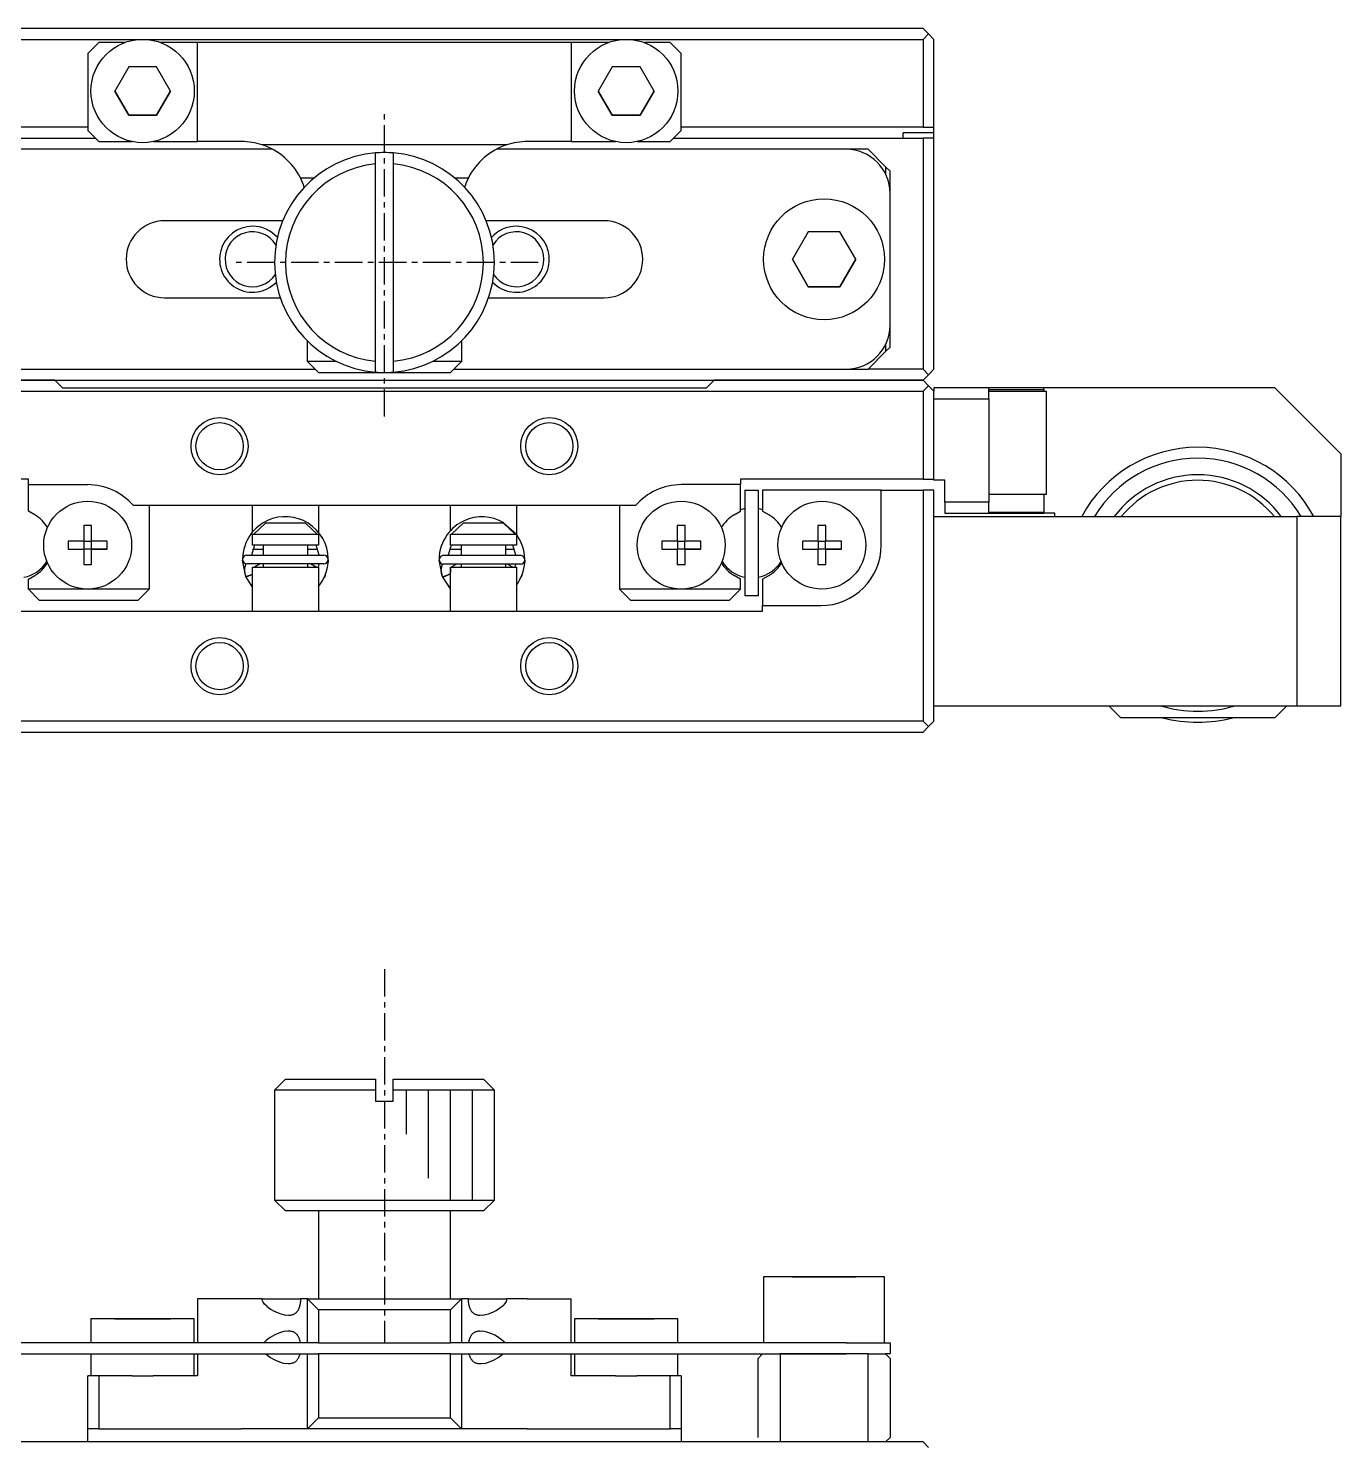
# Model space of a CAD drawing. Extents: x 10 to 347, y 10 to 222.
# Drawn here: x 223.8 to 283.5, y 157.3 to 221.8 of the extents above; entities that cross this region are included whole.
import ezdxf

# ---------------------------------------------------------------- set-up
doc = ezdxf.new("R2010")
doc.units = 0
doc.linetypes.add('CENTER', pattern=[2, 1.25, -0.25, 0.25, -0.25])
doc.layers.get('0').update_dxf_attribs({"linetype": 'CONTINUOUS'})
doc.layers.add('CENTER', color=1, linetype='CENTER')

msp = doc.modelspace()

# ---------------------------------------------------------------- linework, layer by layer
at = {"color": 7, "linetype": 'CONTINUOUS'}
for p, q in [((264.454, 221.772), (215.454, 221.772)), ((264.704, 221.522), (264.454, 221.772)), ((215.454, 221.272), (228.954, 221.272)), ((226.954, 221.122), (226.454, 220.622)), ((228.128, 221.122), (226.954, 221.122)), ((228.954, 221.272), (250.954, 221.272)), ((231.454, 221.122), (229.78, 221.122)), ((231.454, 216.622), (231.454, 221.122)), ((248.454, 221.122), (231.454, 221.122)), ((248.454, 221.122), (248.454, 216.622)), ((250.128, 221.122), (248.454, 221.122)), ((250.954, 221.272), (264.454, 221.272)), ((252.954, 221.122), (251.78, 221.122)), ((253.454, 220.622), (252.954, 221.122)), ((264.704, 221.522), (264.454, 221.272)), ((264.454, 221.272), (264.454, 217.272)), ((264.954, 221.272), (264.704, 221.522)), ((264.954, 217.272), (264.954, 221.272)), ((226.454, 220.622), (226.454, 217.122)), ((253.454, 217.122), (253.454, 220.622)), ((228.319, 220.022), (227.684, 218.922)), ((229.589, 220.022), (228.319, 220.022)), ((230.224, 218.922), (229.589, 220.022)), ((250.319, 220.022), (249.684, 218.922)), ((251.589, 220.022), (250.319, 220.022)), ((252.224, 218.922), (251.589, 220.022)), ((227.684, 218.922), (228.319, 217.822)), ((228.319, 217.822), (227.684, 218.922)), ((229.589, 217.822), (230.224, 218.922)), ((230.224, 218.922), (229.589, 217.822)), ((249.684, 218.922), (250.319, 217.822)), ((250.319, 217.822), (249.684, 218.922)), ((251.589, 217.822), (252.224, 218.922)), ((252.224, 218.922), (251.589, 217.822)), ((226.454, 217.272), (215.454, 217.272)), ((228.319, 217.822), (229.589, 217.822)), ((229.589, 217.822), (228.319, 217.822)), ((250.319, 217.822), (251.589, 217.822)), ((251.589, 217.822), (250.319, 217.822)), ((264.454, 217.272), (253.454, 217.272)), ((264.454, 217.272), (264.954, 217.272)), ((264.954, 217.022), (264.954, 217.272)), ((215.454, 216.772), (226.804, 216.772)), ((226.454, 217.122), (226.954, 216.622)), ((226.954, 216.622), (228.472, 216.622)), ((229.436, 216.622), (231.454, 216.622)), ((233.454, 216.622), (231.454, 216.622)), ((248.454, 216.622), (246.454, 216.622)), ((248.454, 216.622), (250.472, 216.622)), ((251.436, 216.622), (252.954, 216.622)), ((252.954, 216.622), (253.454, 217.122)), ((253.104, 216.772), (264.454, 216.772)), ((263.554, 216.772), (263.554, 217.022)), ((264.954, 217.022), (263.554, 217.022)), ((264.454, 216.772), (264.454, 206.272)), ((264.954, 216.772), (264.454, 216.772)), ((264.954, 216.772), (264.954, 217.022)), ((264.954, 206.272), (264.954, 216.772)), ((234.86, 216.272), (218.954, 216.272)), ((245.517, 216.472), (234.391, 216.472)), ((239.554, 215.604), (239.554, 216.106)), ((240.354, 216.106), (240.354, 215.604)), ((260.954, 216.272), (245.048, 216.272)), ((261.954, 216.272), (260.954, 216.272)), ((261.954, 216.272), (262.754, 215.472)), ((239.554, 206.64), (239.554, 215.604)), ((240.354, 215.604), (240.354, 206.64)), ((262.754, 215.472), (262.754, 215.144)), ((262.954, 215.272), (262.754, 215.472)), ((262.954, 214.272), (262.954, 215.272)), ((236.133, 214.972), (236.764, 214.972)), ((243.144, 214.972), (243.775, 214.972)), ((262.954, 208.272), (262.954, 214.272)), ((235.329, 213.022), (229.954, 213.022)), ((249.954, 213.022), (244.579, 213.022)), ((259.232, 212.522), (258.511, 211.272)), ((260.676, 212.522), (259.232, 212.522)), ((261.397, 211.272), (260.676, 212.522)), ((258.511, 211.272), (259.232, 210.022)), ((259.232, 210.022), (258.511, 211.272)), ((260.676, 210.022), (261.397, 211.272)), ((261.397, 211.272), (260.676, 210.022)), ((229.954, 209.522), (235.217, 209.522)), ((244.691, 209.522), (249.954, 209.522)), ((259.232, 210.022), (260.676, 210.022)), ((260.676, 210.022), (259.232, 210.022)), ((262.954, 207.272), (262.954, 208.272)), ((236.454, 206.622), (236.454, 207.551)), ((243.454, 207.551), (243.454, 206.622)), ((262.754, 207.072), (261.954, 206.272)), ((262.754, 207.4), (262.754, 207.072)), ((262.754, 207.072), (262.954, 207.272)), ((218.954, 206.272), (236.804, 206.272)), ((237.774, 206.622), (236.454, 206.622)), ((236.454, 206.622), (236.954, 206.122)), ((239.554, 206.138), (239.554, 206.64)), ((240.354, 206.64), (240.354, 206.138)), ((243.454, 206.622), (242.133, 206.622)), ((242.954, 206.122), (243.454, 206.622)), ((243.104, 206.272), (260.954, 206.272)), ((260.954, 206.272), (261.954, 206.272)), ((264.454, 206.272), (261.954, 206.272)), ((264.454, 206.272), (264.704, 206.022)), ((264.704, 206.022), (264.954, 206.272)), ((224.954, 205.772), (215.454, 205.772)), ((215.454, 205.772), (264.454, 205.772)), ((224.954, 205.772), (225.304, 205.422)), ((236.954, 206.122), (239.954, 206.122)), ((239.954, 206.122), (242.954, 206.122)), ((254.604, 205.422), (254.954, 205.772)), ((264.454, 205.772), (254.954, 205.772)), ((264.454, 205.772), (264.704, 206.022)), ((264.454, 205.772), (264.704, 205.522)), ((215.454, 205.272), (264.454, 205.272)), ((225.304, 205.422), (254.604, 205.422)), ((264.704, 205.522), (264.454, 205.272)), ((264.454, 205.272), (264.454, 201.272)), ((264.954, 205.272), (264.704, 205.522)), ((267.454, 205.422), (264.954, 205.422)), ((264.954, 205.422), (264.954, 205.272)), ((264.954, 201.272), (264.954, 205.272)), ((267.454, 204.922), (267.454, 205.422)), ((269.954, 205.422), (267.454, 205.422)), ((267.454, 205.353), (269.954, 205.353)), ((267.454, 205.272), (270.054, 205.272)), ((269.954, 205.353), (269.954, 205.422)), ((280.454, 205.422), (269.954, 205.422)), ((269.954, 205.353), (269.954, 205.272)), ((270.054, 205.272), (270.054, 200.572)), ((280.454, 205.422), (283.454, 202.422)), ((264.954, 204.922), (267.454, 204.922)), ((267.454, 204.922), (267.454, 200.222)), ((283.454, 202.422), (283.454, 199.572)), ((223.754, 201.272), (217.115, 201.272)), ((223.754, 201.022), (223.754, 201.272)), ((256.154, 201.272), (256.154, 201.022)), ((264.454, 201.272), (256.154, 201.272)), ((264.454, 201.272), (264.954, 201.272)), ((264.954, 201.222), (264.954, 201.272)), ((265.454, 201.222), (264.954, 201.222)), ((265.454, 200.222), (265.454, 201.222)), ((223.754, 201.022), (226.454, 201.022)), ((223.754, 199.816), (223.754, 201.022)), ((256.154, 201.022), (253.454, 201.022)), ((256.154, 199.816), (256.154, 201.022)), ((256.354, 200.772), (256.354, 195.972)), ((256.354, 200.772), (256.954, 200.772)), ((256.954, 200.772), (256.954, 195.972)), ((257.154, 200.772), (257.154, 199.816)), ((262.554, 200.772), (257.154, 200.772)), ((262.554, 198.272), (262.554, 200.772)), ((262.554, 200.772), (264.454, 200.772)), ((264.454, 200.772), (264.454, 190.272)), ((264.954, 200.772), (264.454, 200.772)), ((264.954, 190.272), (264.954, 200.772)), ((270.054, 200.572), (267.454, 200.572)), ((269.954, 200.572), (269.954, 199.762)), ((224.048, 199.647), (223.754, 199.816)), ((251.375, 200.072), (228.533, 200.072)), ((229.254, 200.072), (229.254, 196.272)), ((233.954, 198.873), (233.954, 200.072)), ((236.954, 200.072), (236.954, 198.854)), ((242.954, 198.929), (242.954, 200.072)), ((245.954, 200.072), (245.954, 198.772)), ((250.654, 200.072), (250.654, 196.272)), ((255.86, 199.647), (256.154, 199.816)), ((257.154, 199.816), (257.448, 199.647)), ((267.454, 200.222), (265.454, 200.222)), ((265.454, 200.222), (265.454, 199.722)), ((267.454, 199.722), (267.454, 200.222)), ((226.274, 199.158), (226.274, 198.452)), ((226.634, 199.158), (226.274, 199.158)), ((226.634, 198.452), (226.634, 199.158)), ((234.537, 199.272), (234.008, 198.772)), ((236.37, 199.272), (234.537, 199.272)), ((236.9, 198.772), (236.37, 199.272)), ((243.537, 199.272), (243.008, 198.772)), ((245.37, 199.272), (243.537, 199.272)), ((245.9, 198.772), (245.37, 199.272)), ((245.377, 199.288), (245.954, 198.768)), ((253.274, 199.158), (253.274, 198.452)), ((253.634, 199.158), (253.274, 199.158)), ((253.634, 198.452), (253.634, 199.158)), ((259.674, 199.158), (259.674, 198.452)), ((260.034, 199.158), (259.674, 199.158)), ((260.034, 198.452), (260.034, 199.158)), ((264.954, 199.572), (281.454, 199.572)), ((265.454, 199.722), (267.454, 199.722)), ((269.954, 199.762), (267.454, 199.762)), ((267.454, 199.722), (269.954, 199.722)), ((269.954, 199.722), (269.954, 199.762)), ((270.454, 199.722), (269.954, 199.722)), ((270.454, 199.572), (270.454, 199.722)), ((281.454, 199.572), (281.454, 190.972)), ((283.454, 199.572), (281.454, 199.572)), ((283.454, 190.972), (283.454, 199.572)), ((233.954, 198.872), (233.954, 198.872)), ((233.954, 198.772), (234.008, 198.772)), ((233.954, 198.272), (233.954, 198.772)), ((234.008, 198.772), (236.9, 198.772)), ((236.9, 198.772), (236.954, 198.772)), ((236.954, 198.854), (236.954, 198.854)), ((236.954, 198.853), (236.954, 198.853)), ((236.954, 198.772), (236.954, 198.272)), ((242.954, 198.928), (242.954, 198.928)), ((242.954, 198.928), (242.954, 198.928)), ((242.954, 198.772), (243.008, 198.772)), ((242.954, 198.272), (242.954, 198.772)), ((243.008, 198.772), (245.9, 198.772)), ((245.9, 198.772), (245.954, 198.772)), ((245.954, 198.772), (245.954, 198.272)), ((225.568, 198.452), (225.568, 198.092)), ((226.274, 198.452), (225.568, 198.452)), ((225.568, 198.092), (226.274, 198.092)), ((225.568, 198.092), (226.274, 198.092)), ((226.284, 198.441), (226.274, 198.452)), ((226.284, 198.102), (226.274, 198.092)), ((226.274, 198.092), (226.274, 197.385)), ((226.624, 198.441), (226.284, 198.441)), ((226.284, 198.441), (226.284, 198.102)), ((226.284, 198.102), (226.624, 198.102)), ((226.624, 198.441), (226.634, 198.452)), ((226.624, 198.102), (226.624, 198.441)), ((226.624, 198.102), (226.634, 198.092)), ((227.34, 198.452), (226.634, 198.452)), ((226.634, 198.092), (227.34, 198.092)), ((226.634, 197.385), (226.634, 198.092)), ((227.34, 198.092), (226.634, 198.092)), ((227.34, 198.092), (227.34, 198.452)), ((234.039, 198.272), (233.908, 197.82)), ((236.954, 198.272), (233.954, 198.272)), ((234.454, 198.072), (233.954, 198.072)), ((234.454, 197.82), (234.454, 198.272)), ((236.454, 198.272), (236.454, 197.82)), ((236.929, 198.072), (236.454, 198.072)), ((236.984, 197.82), (236.853, 198.272)), ((242.986, 198.272), (242.85, 197.809)), ((245.954, 198.272), (242.954, 198.272)), ((242.954, 198.072), (242.954, 198.198)), ((243.454, 198.072), (242.954, 198.072)), ((243.454, 197.809), (243.454, 198.272)), ((245.454, 198.272), (245.454, 197.809)), ((245.868, 198.072), (245.454, 198.072)), ((245.926, 197.809), (245.79, 198.272)), ((252.568, 198.452), (252.568, 198.092)), ((253.274, 198.452), (252.568, 198.452)), ((252.568, 198.092), (253.274, 198.092)), ((252.568, 198.092), (253.274, 198.092)), ((253.284, 198.441), (253.274, 198.452)), ((253.284, 198.102), (253.274, 198.092)), ((253.274, 198.092), (253.274, 197.385)), ((253.624, 198.441), (253.284, 198.441)), ((253.284, 198.441), (253.284, 198.102)), ((253.284, 198.102), (253.624, 198.102)), ((253.624, 198.441), (253.634, 198.452)), ((253.624, 198.102), (253.624, 198.441)), ((253.624, 198.102), (253.634, 198.092)), ((254.34, 198.452), (253.634, 198.452)), ((253.634, 198.092), (254.34, 198.092)), ((253.634, 197.385), (253.634, 198.092)), ((254.34, 198.092), (253.634, 198.092)), ((254.34, 198.092), (254.34, 198.452)), ((258.968, 198.452), (258.968, 198.092)), ((259.674, 198.452), (258.968, 198.452)), ((258.968, 198.092), (259.674, 198.092)), ((258.968, 198.092), (259.674, 198.092)), ((259.684, 198.441), (259.674, 198.452)), ((259.684, 198.102), (259.674, 198.092)), ((259.674, 198.092), (259.674, 197.385)), ((260.024, 198.441), (259.684, 198.441)), ((259.684, 198.441), (259.684, 198.102)), ((259.684, 198.102), (260.024, 198.102)), ((260.024, 198.441), (260.034, 198.452)), ((260.024, 198.102), (260.024, 198.441)), ((260.024, 198.102), (260.034, 198.092)), ((260.74, 198.452), (260.034, 198.452)), ((260.034, 198.092), (260.74, 198.092)), ((260.034, 197.385), (260.034, 198.092)), ((260.74, 198.092), (260.034, 198.092)), ((260.74, 198.092), (260.74, 198.452)), ((226.274, 197.385), (226.634, 197.385)), ((233.655, 196.851), (233.497, 197.592)), ((233.6, 197.188), (233.604, 197.223)), ((233.604, 197.223), (233.61, 197.257)), ((233.61, 197.257), (233.618, 197.29)), ((233.618, 197.29), (233.627, 197.324)), ((233.627, 197.324), (233.638, 197.357)), ((233.638, 197.357), (233.65, 197.389)), ((233.65, 197.389), (233.664, 197.42)), ((233.664, 197.42), (233.665, 197.422)), ((233.696, 197.82), (237.196, 197.82)), ((237.196, 197.42), (233.696, 197.42)), ((233.954, 197.272), (236.954, 197.272)), ((233.954, 195.272), (233.954, 197.272)), ((234.297, 197.42), (234.038, 197.272)), ((234.454, 197.272), (234.454, 197.42)), ((236.454, 197.42), (236.454, 197.272)), ((236.854, 197.272), (236.594, 197.42)), ((236.954, 197.272), (236.954, 195.272)), ((236.954, 197.259), (236.957, 197.272)), ((236.957, 197.272), (236.984, 197.42)), ((237.395, 197.598), (237.391, 197.497)), ((242.597, 196.84), (242.439, 197.582)), ((242.542, 197.178), (242.546, 197.212)), ((242.546, 197.212), (242.552, 197.246)), ((242.552, 197.246), (242.56, 197.28)), ((242.56, 197.28), (242.569, 197.313)), ((242.569, 197.313), (242.58, 197.346)), ((242.58, 197.346), (242.592, 197.378)), ((242.592, 197.378), (242.606, 197.41)), ((242.606, 197.41), (242.607, 197.411)), ((242.638, 197.809), (246.138, 197.809)), ((246.138, 197.409), (242.638, 197.409)), ((242.954, 197.272), (245.954, 197.272)), ((242.954, 195.272), (242.954, 197.272)), ((243.239, 197.409), (242.986, 197.272)), ((243.454, 197.272), (243.454, 197.409)), ((245.454, 197.409), (245.454, 197.272)), ((245.79, 197.272), (245.536, 197.409)), ((245.902, 197.272), (245.926, 197.409)), ((245.954, 197.272), (245.954, 195.272)), ((246.337, 197.587), (246.333, 197.486)), ((253.274, 197.385), (253.634, 197.385)), ((259.674, 197.385), (260.034, 197.385)), ((223.754, 196.727), (224.048, 196.897)), ((223.754, 196.272), (223.754, 196.727)), ((233.597, 197.12), (233.598, 197.154)), ((233.599, 197.085), (233.597, 197.12)), ((233.598, 197.154), (233.6, 197.188)), ((233.601, 197.051), (233.599, 197.085)), ((233.606, 197.016), (233.601, 197.051)), ((233.612, 196.983), (233.606, 197.016)), ((233.62, 196.949), (233.612, 196.983)), ((233.63, 196.916), (233.62, 196.949)), ((233.641, 196.883), (233.63, 196.916)), ((233.653, 196.853), (233.641, 196.883)), ((233.653, 196.854), (233.653, 196.852)), ((233.653, 196.852), (233.655, 196.851)), ((233.954, 196.366), (233.654, 196.853)), ((233.655, 196.851), (233.658, 196.85)), ((233.658, 196.844), (233.954, 196.948)), ((233.658, 196.85), (233.662, 196.849)), ((233.662, 196.849), (233.668, 196.849)), ((233.668, 196.849), (233.674, 196.85)), ((233.674, 196.85), (233.682, 196.851)), ((233.682, 196.851), (233.69, 196.853)), ((233.69, 196.853), (233.7, 196.855)), ((233.7, 196.855), (233.71, 196.858)), ((233.71, 196.858), (233.721, 196.861)), ((233.721, 196.861), (233.733, 196.864)), ((233.733, 196.864), (233.745, 196.869)), ((233.745, 196.869), (233.759, 196.873)), ((233.759, 196.873), (233.772, 196.878)), ((233.772, 196.878), (233.786, 196.883)), ((233.786, 196.883), (233.801, 196.889)), ((233.801, 196.889), (233.815, 196.894)), ((233.815, 196.894), (233.83, 196.9)), ((233.83, 196.9), (233.845, 196.907)), ((233.845, 196.907), (233.86, 196.913)), ((233.86, 196.913), (233.874, 196.919)), ((233.874, 196.919), (233.889, 196.926)), ((233.889, 196.926), (233.903, 196.933)), ((233.903, 196.933), (233.916, 196.939)), ((233.916, 196.939), (233.93, 196.946)), ((233.93, 196.946), (233.942, 196.952)), ((233.942, 196.952), (233.954, 196.959)), ((237.238, 196.853), (237.214, 196.8)), ((237.239, 196.854), (237.238, 196.854)), ((237.256, 196.896), (237.239, 196.853)), ((237.239, 196.853), (237.239, 196.854)), ((237.257, 196.9), (237.256, 196.896)), ((237.259, 196.905), (237.257, 196.902)), ((237.257, 196.902), (237.257, 196.9)), ((237.26, 196.908), (237.259, 196.907)), ((237.259, 196.907), (237.259, 196.905)), ((237.261, 196.912), (237.26, 196.911)), ((237.26, 196.911), (237.26, 196.909)), ((237.26, 196.909), (237.26, 196.908)), ((242.539, 197.109), (242.54, 197.143)), ((242.54, 197.074), (242.539, 197.109)), ((242.54, 197.143), (242.542, 197.178)), ((242.543, 197.04), (242.54, 197.074)), ((242.548, 197.006), (242.543, 197.04)), ((242.554, 196.972), (242.548, 197.006)), ((242.562, 196.938), (242.554, 196.972)), ((242.572, 196.905), (242.562, 196.938)), ((242.583, 196.872), (242.572, 196.905)), ((242.595, 196.842), (242.583, 196.872)), ((242.595, 196.843), (242.595, 196.841)), ((242.595, 196.841), (242.597, 196.84)), ((242.954, 196.289), (242.596, 196.842)), ((242.597, 196.84), (242.6, 196.839)), ((242.6, 196.833), (242.954, 196.973)), ((242.6, 196.839), (242.604, 196.838)), ((242.604, 196.838), (242.609, 196.838)), ((242.609, 196.838), (242.615, 196.839)), ((242.615, 196.839), (242.622, 196.84)), ((242.622, 196.84), (242.63, 196.842)), ((242.63, 196.842), (242.639, 196.844)), ((242.639, 196.844), (242.649, 196.846)), ((242.649, 196.846), (242.66, 196.849)), ((242.66, 196.849), (242.671, 196.852)), ((242.671, 196.852), (242.683, 196.856)), ((242.683, 196.856), (242.696, 196.861)), ((242.696, 196.861), (242.709, 196.865)), ((242.709, 196.865), (242.722, 196.87)), ((242.722, 196.87), (242.736, 196.875)), ((242.736, 196.875), (242.75, 196.881)), ((242.75, 196.881), (242.765, 196.886)), ((242.765, 196.886), (242.779, 196.892)), ((242.779, 196.892), (242.793, 196.899)), ((242.793, 196.899), (242.808, 196.905)), ((242.808, 196.905), (242.822, 196.911)), ((242.822, 196.911), (242.836, 196.918)), ((242.836, 196.918), (242.849, 196.924)), ((242.849, 196.924), (242.862, 196.93)), ((242.862, 196.93), (242.875, 196.937)), ((242.875, 196.937), (242.887, 196.943)), ((242.887, 196.943), (242.898, 196.949)), ((242.898, 196.949), (242.909, 196.955)), ((242.909, 196.955), (242.919, 196.961)), ((242.919, 196.961), (242.928, 196.966)), ((242.928, 196.966), (242.936, 196.972)), ((242.936, 196.972), (242.943, 196.976)), ((242.943, 196.976), (242.949, 196.981)), ((242.949, 196.981), (242.954, 196.985)), ((242.954, 197.204), (242.954, 197.023)), ((246.18, 196.842), (246.156, 196.789)), ((246.181, 196.843), (246.18, 196.844)), ((246.198, 196.886), (246.181, 196.842)), ((246.181, 196.842), (246.181, 196.843)), ((246.199, 196.889), (246.198, 196.886)), ((246.201, 196.894), (246.199, 196.891)), ((246.199, 196.891), (246.199, 196.889)), ((246.202, 196.897), (246.201, 196.896)), ((246.201, 196.896), (246.201, 196.894)), ((246.203, 196.901), (246.202, 196.9)), ((246.202, 196.9), (246.202, 196.899)), ((246.202, 196.899), (246.202, 196.897)), ((256.154, 196.727), (255.86, 196.897)), ((256.154, 196.272), (256.154, 196.727)), ((257.448, 196.897), (257.154, 196.727)), ((257.154, 196.727), (257.154, 195.522)), ((226.454, 196.272), (223.754, 196.272)), ((223.754, 196.272), (224.254, 195.772)), ((229.254, 196.272), (226.454, 196.272)), ((228.754, 195.772), (229.254, 196.272)), ((253.454, 196.272), (250.654, 196.272)), ((250.654, 196.272), (251.154, 195.772)), ((256.154, 196.272), (253.454, 196.272)), ((255.654, 195.772), (256.154, 196.272)), ((256.954, 195.972), (256.354, 195.972)), ((224.254, 195.772), (228.754, 195.772)), ((251.154, 195.772), (255.654, 195.772)), ((257.154, 195.522), (259.804, 195.522)), ((257.154, 195.272), (257.154, 195.522)), ((222.754, 195.272), (224.954, 195.272)), ((224.954, 195.272), (257.154, 195.272)), ((264.954, 190.972), (281.454, 190.972)), ((273.454, 190.422), (272.904, 190.972)), ((281.004, 190.972), (280.454, 190.422)), ((281.454, 190.972), (283.454, 190.972)), ((264.454, 190.272), (215.454, 190.272)), ((264.454, 190.272), (264.704, 190.022)), ((264.704, 190.022), (264.954, 190.272)), ((280.454, 190.422), (273.454, 190.422)), ((215.454, 189.772), (264.454, 189.772)), ((264.454, 189.772), (264.704, 190.022)), ((235.454, 173.994), (234.954, 173.494)), ((239.554, 173.494), (234.954, 173.494)), ((234.954, 173.494), (234.954, 168.494)), ((235.454, 173.994), (239.554, 173.994)), ((235.454, 173.994), (239.554, 173.994)), ((239.554, 173.994), (239.554, 173.494)), ((239.554, 173.494), (239.554, 172.994)), ((240.354, 173.994), (244.454, 173.994)), ((240.354, 173.994), (244.454, 173.994)), ((240.354, 173.494), (240.354, 173.994)), ((244.954, 173.494), (240.354, 173.494)), ((240.354, 172.994), (240.354, 173.494)), ((244.954, 173.494), (244.454, 173.994)), ((244.954, 168.494), (244.954, 173.494)), ((239.554, 172.994), (240.354, 172.994)), ((239.554, 172.994), (240.354, 172.994)), ((234.954, 168.494), (244.954, 168.494)), ((234.954, 168.494), (235.454, 167.994)), ((244.454, 167.994), (244.954, 168.494)), ((244.454, 167.994), (235.454, 167.994)), ((236.954, 167.994), (236.954, 163.994)), ((242.954, 163.994), (242.954, 167.994)), ((259.954, 164.994), (257.204, 164.994)), ((262.704, 164.994), (257.204, 164.994)), ((257.204, 164.994), (257.204, 161.994)), ((259.232, 164.994), (258.511, 164.994)), ((258.511, 164.994), (259.232, 164.994)), ((260.676, 164.994), (259.232, 164.994)), ((259.232, 164.994), (260.676, 164.994)), ((262.704, 164.994), (259.954, 164.994)), ((261.397, 164.994), (260.676, 164.994)), ((260.676, 164.994), (261.397, 164.994)), ((262.704, 161.994), (262.704, 164.994)), ((234.391, 163.994), (231.454, 163.994)), ((231.454, 163.994), (231.454, 161.994)), ((234.396, 163.944), (234.391, 163.994)), ((234.391, 163.994), (236.133, 163.994)), ((234.435, 163.845), (234.396, 163.944)), ((234.505, 163.752), (234.435, 163.845)), ((234.598, 163.663), (234.505, 163.752)), ((236.107, 163.721), (236.102, 163.698)), ((236.111, 163.745), (236.107, 163.721)), ((236.115, 163.768), (236.111, 163.745)), ((236.119, 163.793), (236.115, 163.768)), ((236.122, 163.818), (236.119, 163.793)), ((236.125, 163.843), (236.122, 163.818)), ((236.128, 163.868), (236.125, 163.843)), ((236.13, 163.893), (236.128, 163.868)), ((236.131, 163.918), (236.13, 163.893)), ((236.132, 163.943), (236.131, 163.918)), ((236.133, 163.968), (236.132, 163.943)), ((236.454, 163.994), (236.133, 163.994)), ((236.133, 163.994), (236.133, 163.968)), ((236.454, 161.994), (236.454, 163.994)), ((236.954, 163.494), (236.454, 163.994)), ((236.454, 163.994), (238.704, 163.994)), ((238.704, 163.994), (241.204, 163.994)), ((241.204, 163.994), (243.454, 163.994)), ((243.454, 163.994), (242.954, 163.494)), ((243.454, 163.994), (243.454, 161.994)), ((243.775, 163.994), (243.454, 163.994)), ((243.775, 163.994), (245.517, 163.994)), ((243.775, 163.959), (243.775, 163.994)), ((243.776, 163.925), (243.775, 163.959)), ((243.778, 163.891), (243.776, 163.925)), ((243.781, 163.857), (243.778, 163.891)), ((243.783, 163.836), (243.781, 163.857)), ((243.786, 163.816), (243.783, 163.836)), ((243.789, 163.789), (243.786, 163.816)), ((243.794, 163.762), (243.789, 163.789)), ((243.798, 163.735), (243.794, 163.762)), ((243.804, 163.71), (243.798, 163.735)), ((243.809, 163.685), (243.804, 163.71)), ((245.437, 163.792), (245.352, 163.7)), ((245.494, 163.885), (245.437, 163.792)), ((245.517, 163.994), (245.494, 163.885)), ((246.454, 163.994), (245.517, 163.994)), ((246.454, 163.994), (248.454, 163.994)), ((248.454, 161.994), (248.454, 163.994)), ((228.954, 163.094), (226.604, 163.094)), ((231.304, 163.094), (226.604, 163.094)), ((226.604, 163.094), (226.604, 161.994)), ((228.319, 163.094), (227.684, 163.094)), ((227.684, 163.094), (228.319, 163.094)), ((229.589, 163.094), (228.319, 163.094)), ((228.319, 163.094), (229.589, 163.094)), ((231.304, 163.094), (228.954, 163.094)), ((230.224, 163.094), (229.589, 163.094)), ((229.589, 163.094), (230.224, 163.094)), ((231.304, 161.994), (231.304, 163.094)), ((235.596, 163.244), (235.47, 163.254)), ((235.605, 163.244), (235.596, 163.244)), ((235.637, 163.245), (235.605, 163.244)), ((235.669, 163.248), (235.637, 163.245)), ((235.7, 163.252), (235.669, 163.248)), ((235.73, 163.258), (235.7, 163.252)), ((235.759, 163.266), (235.73, 163.258)), ((235.787, 163.275), (235.759, 163.266)), ((235.815, 163.286), (235.787, 163.275)), ((235.841, 163.299), (235.815, 163.286)), ((235.866, 163.313), (235.841, 163.299)), ((235.889, 163.329), (235.866, 163.313)), ((235.911, 163.347), (235.889, 163.329)), ((235.933, 163.366), (235.911, 163.347)), ((235.954, 163.387), (235.933, 163.366)), ((235.973, 163.41), (235.954, 163.387)), ((235.986, 163.427), (235.973, 163.41)), ((235.999, 163.445), (235.986, 163.427)), ((236.011, 163.464), (235.999, 163.445)), ((236.023, 163.485), (236.011, 163.464)), ((236.035, 163.507), (236.023, 163.485)), ((236.046, 163.53), (236.035, 163.507)), ((236.054, 163.549), (236.046, 163.53)), ((236.062, 163.569), (236.054, 163.549)), ((236.07, 163.589), (236.062, 163.569)), ((236.077, 163.61), (236.07, 163.589)), ((236.084, 163.632), (236.077, 163.61)), ((236.09, 163.653), (236.084, 163.632)), ((236.096, 163.676), (236.09, 163.653)), ((236.102, 163.698), (236.096, 163.676)), ((236.954, 163.494), (236.954, 161.994)), ((242.954, 163.494), (236.954, 163.494)), ((242.954, 161.994), (242.954, 163.494)), ((243.816, 163.66), (243.809, 163.685)), ((243.821, 163.642), (243.816, 163.66)), ((243.826, 163.624), (243.821, 163.642)), ((243.833, 163.602), (243.826, 163.624)), ((243.841, 163.581), (243.833, 163.602)), ((243.849, 163.56), (243.841, 163.581)), ((243.858, 163.539), (243.849, 163.56)), ((243.867, 163.519), (243.858, 163.539)), ((243.877, 163.499), (243.867, 163.519)), ((243.888, 163.479), (243.877, 163.499)), ((243.9, 163.46), (243.888, 163.479)), ((243.912, 163.441), (243.9, 163.46)), ((243.922, 163.427), (243.912, 163.441)), ((243.931, 163.414), (243.922, 163.427)), ((243.948, 163.394), (243.931, 163.414)), ((243.966, 163.375), (243.948, 163.394)), ((243.984, 163.357), (243.966, 163.375)), ((244.003, 163.341), (243.984, 163.357)), ((244.023, 163.326), (244.003, 163.341)), ((244.043, 163.313), (244.023, 163.326)), ((244.063, 163.301), (244.043, 163.313)), ((244.084, 163.29), (244.063, 163.301)), ((244.102, 163.282), (244.084, 163.29)), ((244.12, 163.275), (244.102, 163.282)), ((244.145, 163.267), (244.12, 163.275)), ((244.17, 163.26), (244.145, 163.267)), ((244.195, 163.254), (244.17, 163.26)), ((244.234, 163.248), (244.195, 163.254)), ((244.274, 163.245), (244.234, 163.248)), ((244.312, 163.244), (244.274, 163.245)), ((244.315, 163.244), (244.312, 163.244)), ((244.43, 163.252), (244.315, 163.244)), ((250.954, 163.094), (248.604, 163.094)), ((253.304, 163.094), (248.604, 163.094)), ((248.604, 163.094), (248.604, 161.994)), ((250.319, 163.094), (249.684, 163.094)), ((249.684, 163.094), (250.319, 163.094)), ((251.589, 163.094), (250.319, 163.094)), ((250.319, 163.094), (251.589, 163.094)), ((253.304, 163.094), (250.954, 163.094)), ((252.224, 163.094), (251.589, 163.094)), ((251.589, 163.094), (252.224, 163.094)), ((253.304, 161.994), (253.304, 163.094)), ((235.435, 162.528), (235.558, 162.543)), ((235.558, 162.543), (235.596, 162.544)), ((235.596, 162.544), (235.607, 162.544)), ((235.607, 162.544), (235.654, 162.541)), ((235.654, 162.541), (235.689, 162.537)), ((235.689, 162.537), (235.723, 162.531)), ((235.723, 162.531), (235.748, 162.525)), ((235.748, 162.525), (235.773, 162.517)), ((235.773, 162.517), (235.798, 162.508)), ((235.798, 162.508), (235.822, 162.498)), ((235.822, 162.498), (235.845, 162.486)), ((235.845, 162.486), (235.869, 162.472)), ((235.869, 162.472), (235.891, 162.457)), ((235.891, 162.457), (235.913, 162.44)), ((235.913, 162.44), (235.929, 162.425)), ((235.929, 162.425), (235.945, 162.409)), ((243.949, 162.394), (243.969, 162.416)), ((243.969, 162.416), (243.99, 162.435)), ((243.99, 162.435), (244.012, 162.453)), ((244.012, 162.453), (244.035, 162.47)), ((244.035, 162.47), (244.059, 162.484)), ((244.059, 162.484), (244.077, 162.493)), ((244.077, 162.493), (244.095, 162.502)), ((244.095, 162.502), (244.118, 162.511)), ((244.118, 162.511), (244.141, 162.519)), ((244.141, 162.519), (244.165, 162.526)), ((244.165, 162.526), (244.196, 162.533)), ((244.196, 162.533), (244.228, 162.538)), ((244.228, 162.538), (244.259, 162.542)), ((244.259, 162.542), (244.291, 162.543)), ((244.291, 162.543), (244.312, 162.544)), ((244.312, 162.544), (244.423, 162.536)), ((236.804, 161.994), (218.954, 161.994)), ((234.47, 161.994), (234.553, 162.085)), ((235.945, 162.409), (235.961, 162.392)), ((235.961, 162.392), (235.976, 162.373)), ((235.976, 162.373), (235.991, 162.354)), ((235.991, 162.354), (236.005, 162.333)), ((236.005, 162.333), (236.019, 162.311)), ((236.019, 162.311), (236.031, 162.287)), ((236.031, 162.287), (236.043, 162.264)), ((236.043, 162.264), (236.054, 162.239)), ((236.054, 162.239), (236.064, 162.213)), ((236.064, 162.213), (236.074, 162.186)), ((236.074, 162.186), (236.083, 162.158)), ((236.083, 162.158), (236.092, 162.129)), ((236.092, 162.129), (236.099, 162.099)), ((236.099, 162.099), (236.106, 162.068)), ((236.106, 162.068), (236.111, 162.043)), ((236.111, 162.043), (236.115, 162.019)), ((236.115, 162.019), (236.119, 161.994)), ((236.954, 161.994), (236.804, 161.994)), ((236.954, 161.994), (242.954, 161.994)), ((243.104, 161.994), (242.954, 161.994)), ((260.954, 161.994), (243.104, 161.994)), ((243.789, 161.994), (243.792, 162.013)), ((243.792, 162.013), (243.795, 162.032)), ((243.795, 162.032), (243.799, 162.056)), ((243.799, 162.056), (243.804, 162.08)), ((243.804, 162.08), (243.81, 162.104)), ((243.81, 162.104), (243.816, 162.127)), ((243.816, 162.127), (243.822, 162.15)), ((243.822, 162.15), (243.829, 162.172)), ((243.829, 162.172), (243.835, 162.189)), ((243.835, 162.189), (243.841, 162.206)), ((243.841, 162.206), (243.847, 162.222)), ((243.847, 162.222), (243.853, 162.238)), ((243.853, 162.238), (243.862, 162.257)), ((243.862, 162.257), (243.871, 162.276)), ((243.871, 162.276), (243.88, 162.295)), ((243.88, 162.295), (243.896, 162.321)), ((243.896, 162.321), (243.912, 162.346)), ((243.912, 162.346), (243.921, 162.359)), ((243.921, 162.359), (243.93, 162.371)), ((243.93, 162.371), (243.949, 162.394)), ((260.954, 161.994), (262.954, 161.994)), ((262.954, 161.994), (262.954, 161.494)), ((221.954, 161.494), (236.804, 161.494)), ((226.604, 161.494), (226.604, 160.494)), ((231.304, 160.494), (231.304, 161.494)), ((231.454, 161.494), (231.454, 160.494)), ((235.883, 161.125), (235.858, 161.108)), ((235.9, 161.138), (235.883, 161.125)), ((235.918, 161.152), (235.9, 161.138)), ((235.934, 161.167), (235.918, 161.152)), ((235.949, 161.182), (235.934, 161.167)), ((235.968, 161.204), (235.949, 161.182)), ((235.987, 161.228), (235.968, 161.204)), ((236.004, 161.253), (235.987, 161.228)), ((236.016, 161.273), (236.004, 161.253)), ((236.028, 161.294), (236.016, 161.273)), ((236.039, 161.316), (236.028, 161.294)), ((236.05, 161.34), (236.039, 161.316)), ((236.06, 161.364), (236.05, 161.34)), ((236.07, 161.389), (236.06, 161.364)), ((236.079, 161.414), (236.07, 161.389)), ((236.086, 161.44), (236.079, 161.414)), ((236.094, 161.467), (236.086, 161.44)), ((236.101, 161.494), (236.094, 161.467)), ((236.454, 158.094), (236.454, 161.494)), ((236.804, 161.494), (236.954, 161.494)), ((236.954, 161.494), (236.954, 158.594)), ((242.954, 161.494), (236.954, 161.494)), ((242.954, 158.594), (242.954, 161.494)), ((242.954, 161.494), (243.104, 161.494)), ((243.104, 161.494), (257.954, 161.494)), ((243.454, 161.494), (243.454, 158.094)), ((243.815, 161.461), (243.807, 161.494)), ((243.824, 161.43), (243.815, 161.461)), ((243.831, 161.409), (243.824, 161.43)), ((243.838, 161.388), (243.831, 161.409)), ((243.848, 161.362), (243.838, 161.388)), ((243.859, 161.338), (243.848, 161.362)), ((243.87, 161.314), (243.859, 161.338)), ((243.881, 161.292), (243.87, 161.314)), ((243.893, 161.27), (243.881, 161.292)), ((243.906, 161.25), (243.893, 161.27)), ((243.916, 161.235), (243.906, 161.25)), ((243.927, 161.22), (243.916, 161.235)), ((243.938, 161.206), (243.927, 161.22)), ((243.95, 161.192), (243.938, 161.206)), ((243.965, 161.176), (243.95, 161.192)), ((243.981, 161.16), (243.965, 161.176)), ((243.997, 161.146), (243.981, 161.16)), ((244.022, 161.127), (243.997, 161.146)), ((244.048, 161.11), (244.022, 161.127)), ((248.454, 160.494), (248.454, 161.494)), ((248.604, 161.494), (248.604, 160.494)), ((253.304, 160.494), (253.304, 161.494)), ((257.154, 161.494), (256.954, 161.294)), ((256.954, 157.694), (256.954, 161.294)), ((257.954, 161.494), (257.954, 157.494)), ((260.954, 161.494), (257.954, 161.494)), ((257.954, 161.494), (260.954, 161.494)), ((261.954, 161.494), (260.954, 161.494)), ((261.954, 161.494), (260.954, 161.494)), ((261.954, 157.494), (261.954, 161.494)), ((261.954, 161.494), (262.754, 161.494)), ((262.954, 161.294), (262.754, 161.494)), ((262.954, 161.494), (262.754, 161.494)), ((262.954, 161.294), (262.954, 157.694)), ((226.454, 158.094), (226.454, 160.494)), ((226.954, 160.494), (226.454, 160.494)), ((226.954, 160.494), (226.954, 158.094)), ((228.472, 160.494), (226.954, 160.494)), ((228.472, 160.494), (229.436, 160.494)), ((231.454, 160.494), (229.436, 160.494)), ((235.596, 161.044), (235.479, 161.052)), ((235.628, 161.044), (235.596, 161.044)), ((235.664, 161.047), (235.628, 161.044)), ((235.698, 161.052), (235.664, 161.047)), ((235.731, 161.058), (235.698, 161.052)), ((235.763, 161.067), (235.731, 161.058)), ((235.784, 161.074), (235.763, 161.067)), ((235.805, 161.082), (235.784, 161.074)), ((235.832, 161.094), (235.805, 161.082)), ((235.858, 161.108), (235.832, 161.094)), ((244.076, 161.094), (244.048, 161.11)), ((244.103, 161.082), (244.076, 161.094)), ((244.131, 161.071), (244.103, 161.082)), ((244.16, 161.063), (244.131, 161.071)), ((244.189, 161.056), (244.16, 161.063)), ((244.218, 161.05), (244.189, 161.056)), ((244.248, 161.047), (244.218, 161.05)), ((244.279, 161.044), (244.248, 161.047)), ((244.309, 161.044), (244.279, 161.044)), ((244.312, 161.044), (244.309, 161.044)), ((244.354, 161.045), (244.312, 161.044)), ((244.491, 161.063), (244.354, 161.045)), ((250.472, 160.494), (248.454, 160.494)), ((250.472, 160.494), (251.436, 160.494)), ((252.954, 160.494), (251.436, 160.494)), ((252.954, 158.094), (252.954, 160.494)), ((253.454, 160.494), (252.954, 160.494)), ((253.454, 160.494), (253.454, 158.094)), ((236.454, 158.094), (236.954, 158.594)), ((236.954, 158.594), (242.954, 158.594)), ((242.954, 158.594), (243.454, 158.094)), ((226.954, 158.094), (226.454, 158.094)), ((226.454, 157.494), (226.454, 158.094)), ((226.954, 158.094), (233.454, 158.094)), ((236.454, 158.094), (233.454, 158.094)), ((243.454, 158.094), (236.454, 158.094)), ((246.454, 158.094), (243.454, 158.094)), ((246.454, 158.094), (252.954, 158.094)), ((253.454, 158.094), (252.954, 158.094)), ((253.454, 158.094), (253.454, 157.494)), ((264.454, 157.494), (215.454, 157.494)), ((262.754, 157.494), (262.954, 157.694)), ((264.454, 157.494), (264.704, 157.244))]:
    msp.add_line(p, q, dxfattribs=at)
at = {"color": 3, "linetype": 'CONTINUOUS'}
for p, q in [((240.954, 171.494), (240.954, 173.494)), ((241.954, 169.494), (241.954, 173.494)), ((242.954, 168.494), (242.954, 173.494)), ((243.954, 168.494), (243.954, 173.494))]:
    msp.add_line(p, q, dxfattribs=at)
at = {"color": 7, "linetype": 'CONTINUOUS'}
for centre, radius in [((228.954, 218.922), 2.35), ((250.954, 218.922), 2.35), ((259.954, 211.272), 2.75), ((232.454, 202.772), 1.075), ((247.454, 202.772), 1.075), ((226.454, 198.272), 2), ((253.454, 198.272), 2), ((259.854, 198.272), 2), ((232.454, 192.772), 1.075), ((247.454, 192.772), 1.075)]:
    msp.add_circle(centre, radius, dxfattribs=at)
at = {"color": 3, "linetype": 'CONTINUOUS'}
for centre in [(232.454, 202.772), (247.454, 202.772), (232.454, 192.772), (247.454, 192.772)]:
    msp.add_circle(centre, 1.3, dxfattribs=at)
at = {"color": 7, "linetype": 'CONTINUOUS'}
for centre, radius, start, end in [((233.454, 213.622), 3, 71.80513, 90), ((246.454, 213.622), 3, 90, 108.19487), ((233.454, 213.622), 3, 26.74369, 71.80512), ((239.954, 211.122), 5, 94.58857, 265.41143), ((239.954, 211.122), 5, 85.41143, 94.58857), ((239.954, 211.122), 5, 274.58857, 85.41143), ((246.454, 213.622), 3, 108.19487, 153.25632), ((260.954, 214.272), 2, 0, 90), ((239.954, 211.122), 4.5, 95.09969, 264.90031), ((239.954, 211.122), 4.5, 275.09969, 84.90031), ((233.454, 213.622), 3, 17.904, 26.74368), ((246.454, 213.622), 3, 153.25632, 162.096), ((229.954, 211.272), 1.75, 90, 270), ((249.954, 211.272), 1.75, 270, 90), ((233.954, 211.272), 1.25, 31.56082, 325.57499), ((245.954, 211.272), 1.25, 0, 147.96702), ((245.954, 211.272), 1.25, 214.42501, 0), ((260.954, 208.272), 2, 270, 0), ((239.954, 211.122), 5, 265.41143, 274.58857), ((276.954, 196.722), 6, 28.35935, 151.64065), ((276.954, 196.722), 5.5, 31.21037, 148.78963), ((276.954, 196.722), 4.75, 36.8699, 143.1301), ((226.454, 198.272), 2.75, 40.88519, 90), ((253.454, 198.272), 2.75, 90, 139.11481), ((256.654, 198.372), 1.587, 100.89302, 108.3584), ((256.654, 198.372), 1.587, 71.64152, 79.10691), ((223.254, 198.272), 1.587, 45, 60), ((223.139, 198.157), 1.75, 31.8865, 45.00441), ((235.454, 197.61), 1.961, 114.70389, 144.07075), ((235.446, 197.62), 1.949, 0.81732, 114.60788), ((244.396, 197.599), 1.961, 114.70393, 144.07078), ((244.388, 197.609), 1.949, 59.48496, 114.60464), ((256.769, 198.157), 1.75, 134.99559, 148.1135), ((256.654, 198.272), 1.587, 120, 135), ((256.654, 198.272), 1.587, 45, 60), ((256.539, 198.157), 1.75, 31.8865, 45.00441), ((235.453, 197.618), 1.956, 144.23519, 179.24197), ((244.395, 197.607), 1.956, 144.23515, 179.24193), ((244.387, 197.608), 1.95, 0.83739, 36.49105), ((259.804, 198.272), 2.75, 270, 0), ((223.254, 198.372), 1.587, 280.89302, 327.84058), ((223.139, 198.387), 1.75, 314.99559, 328.1135), ((233.696, 197.62), 0.2, 90, 270), ((235.439, 197.623), 1.956, 320.77385, 356.31886), ((237.196, 197.62), 0.2, 270, 90), ((242.638, 197.609), 0.2, 90, 270), ((244.379, 197.612), 1.958, 323.56069, 356.30923), ((246.138, 197.609), 0.2, 270, 90), ((256.769, 198.387), 1.75, 211.8865, 225.00441), ((256.654, 198.372), 1.587, 212.15942, 259.10698), ((256.654, 198.372), 1.587, 280.89309, 327.84066), ((256.539, 198.387), 1.75, 314.99559, 328.1135), ((223.254, 198.272), 1.587, 300, 315), ((256.654, 198.272), 1.587, 225, 240), ((256.654, 198.272), 1.587, 300, 315), ((276.954, 196.722), 6, 253.40216, 286.59784), ((276.954, 196.722), 6.5, 255.75, 284.25), ((244.052, 165.204), 1.988, 280.9678, 310.85189), ((235.849, 165.194), 1.977, 230.74319, 258.95279), ((235.874, 160.557), 2.019, 102.55318, 130.84426), ((244.086, 160.682), 1.884, 44.1118, 79.69953), ((235.853, 162.999), 1.982, 229.41478, 259.13933), ((244.024, 163.049), 2.04, 283.22519, 310.33078)]:
    msp.add_arc(centre, radius, start, end, dxfattribs=at)
at = {"color": 3, "linetype": 'CONTINUOUS'}
for centre, radius, start, end in [((233.954, 211.272), 1.5, 90, 315.57321), ((233.954, 211.272), 1.5, 41.81031, 90), ((245.954, 211.272), 1.5, 90, 139.62941), ((245.954, 211.272), 1.5, 224.42679, 90), ((276.954, 196.722), 4.75, 36.8699, 143.1301), ((276.954, 196.722), 4.5, 39.29648, 140.70352)]:
    msp.add_arc(centre, radius, start, end, dxfattribs=at)
at = {"layer": 'CENTER', "color": 1, "linetype": 'CENTER'}
for p, q in [((239.954, 204.122), (239.954, 218.122)), ((246.954, 211.122), (232.954, 211.122)), ((239.954, 178.994), (239.954, 161.994))]:
    msp.add_line(p, q, dxfattribs=at)

doc.saveas('drawing.dxf')
